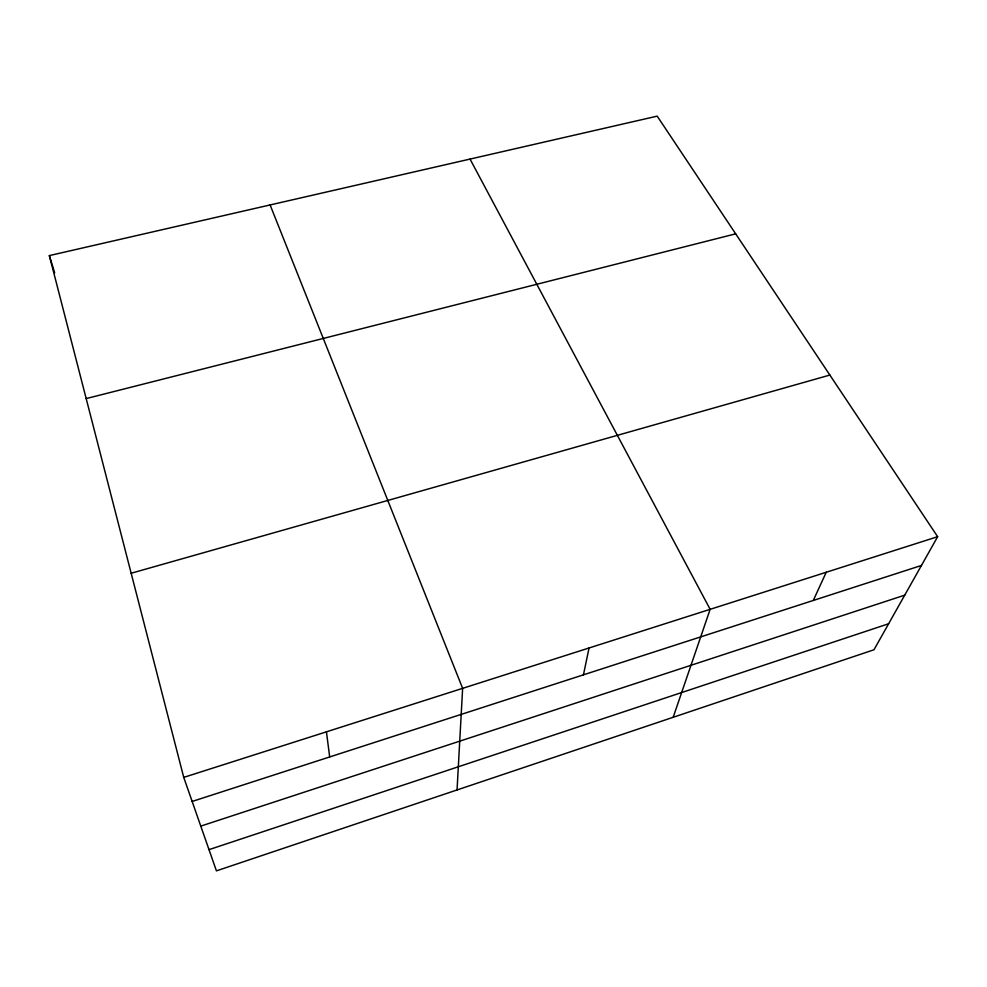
<?xml version="1.0" encoding="UTF-8"?>
<svg xmlns="http://www.w3.org/2000/svg" width="987" height="987" viewBox="0 0 987 987"><rect width="100%" height="100%" fill="white"/><g stroke="black" fill="none" stroke-linecap="round" stroke-linejoin="round"><path stroke-width="1.48" d="M457.055 789.945L462.632 688.346L270.105 204.951M583.453 674.837L589.054 647.978M673.183 717.278L710.146 609.324L470.034 159.08M813.288 600.454L826.242 572.25M937.65 536.694L873.976 649.767L216.424 870.855L183.742 777.386L49.35 255.596L657.194 116.145L937.65 536.694L183.742 777.386M209.01 849.647L888.621 623.759M200.78 826.119L904.721 595.161M192.157 801.456L921.463 565.452M131.172 573.25L829.87 375.06M86.177 398.588L735.685 233.833M49.35 255.596L54.667 272.782M326.426 731.823L329.695 756.955"/></g></svg>
